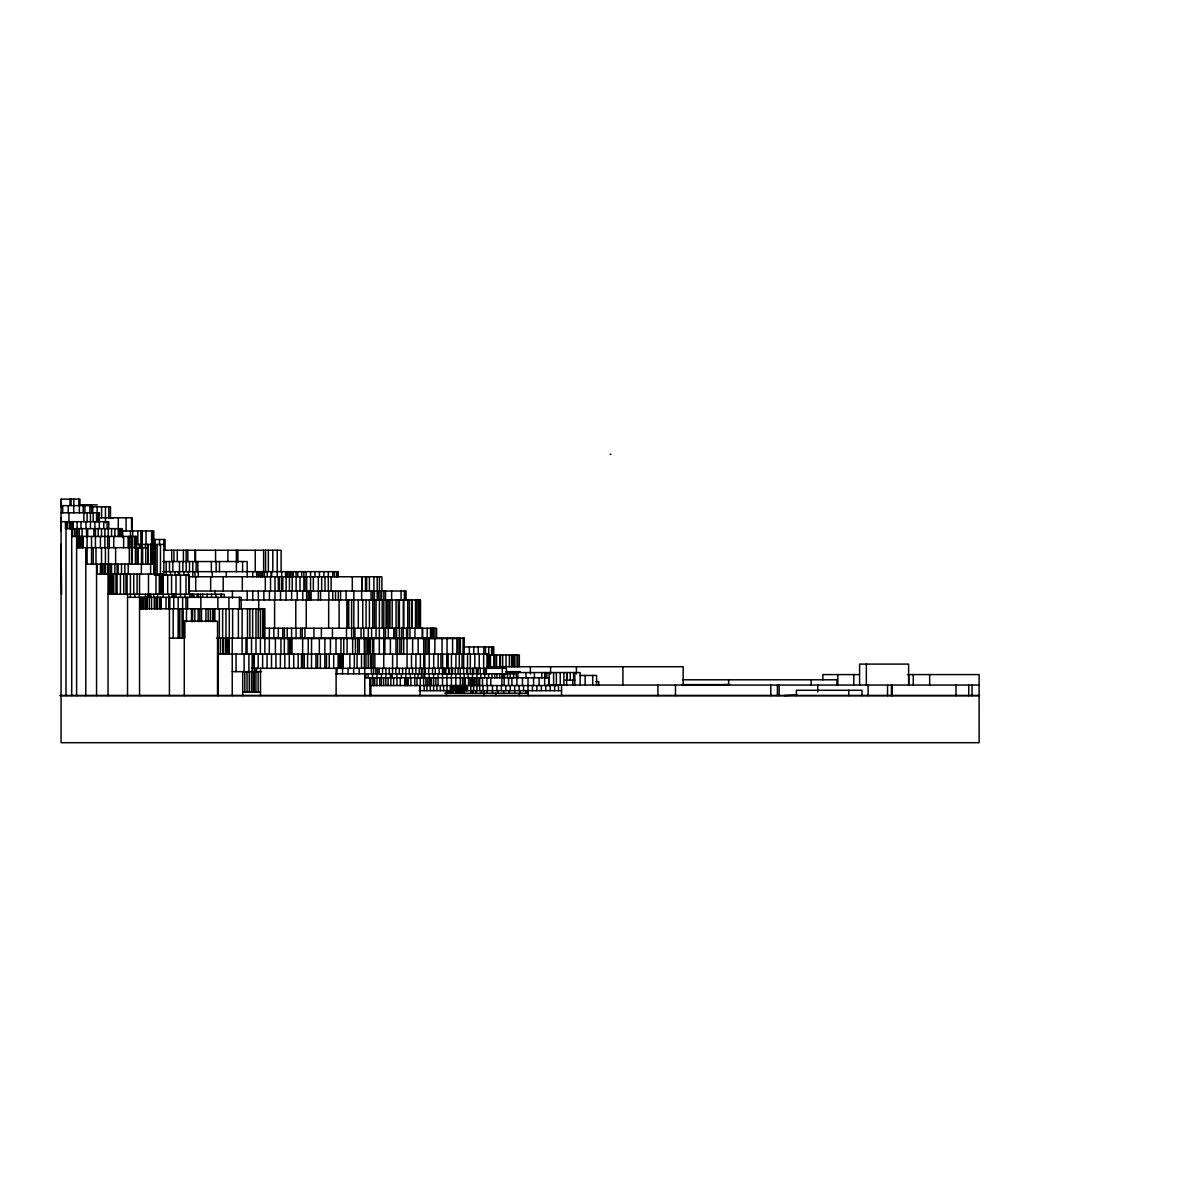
<?xml version="1.0" encoding="UTF-8"?>
<svg xmlns="http://www.w3.org/2000/svg" width="1197" height="1197" viewBox="0 0 1197 1197"><rect width="100%" height="100%" fill="white"/><g stroke="black" fill="none" stroke-linecap="round" stroke-linejoin="round"><path stroke-width="1.5" d="M610.156 454.306L610.919 454.306M79.615 504.88L97.271 504.88M61.062 505.643L92.109 505.643L92.109 512.81M61.062 506.81L61.346 499.119M90.867 506.81L110.483 506.81L110.483 517.792M61.062 512.81L99.336 512.81L99.336 528.64M61.062 517.792L61.062 530.944M98.603 517.792L132.059 517.792L132.059 530.944M108.942 518.316L113.326 518.316M61.062 521.697L108.762 521.697L108.762 528.64M121.421 530.944L153.8 530.944L153.8 544.44M71.715 536.465L136.533 536.465L136.533 547.687M152.842 539.503L165.066 539.503L165.066 550.246M61.062 544.44L61.586 594.236M136.024 544.44L163.794 544.44M76.593 547.687L148.144 547.687L148.144 564.086M163.391 550.246L281.115 550.246L281.115 571.657M162.837 561.543L247.166 561.543L247.21 576.759M85.78 564.086L154.189 564.086L154.189 574.066M162.837 571.657L338.212 571.657L338.212 576.759M96.553 574.066L163.181 574.066L163.181 597.348M188.348 576.759L381.873 576.759L381.873 591.034M188.827 591.034L406.067 591.034L406.067 599.966M108.029 594.236L224.318 594.236L224.318 597.348M127.525 597.348L241.181 597.348L241.181 608.794M239.804 599.966L420.506 599.966L420.506 628.245M139.555 608.794L264.851 608.794L264.851 654.071M264.028 628.245L436.606 628.245L436.606 638.54M169.42 638.121L184.847 638.121L184.847 621.183M216.477 638.121L464.256 638.121L464.256 654.071M263.445 638.54L460.486 638.54M463.538 646.964L493.792 646.964L493.792 666.714M218.273 654.071L488.69 654.071L488.675 668.135L488.795 646.964M487.134 655.013L519.333 655.013L519.333 666.714M486.984 666.714L683.188 666.714L683.188 684.609M251.475 668.315L506.421 668.315L506.421 673.821M232.248 671.652L261.47 671.652M505.538 671.652L520.336 671.652M506.406 672.564L580.111 672.564L580.111 684.579M336.118 673.821L516.296 673.821L516.296 677.801M859.281 674.584L822.863 674.584L822.863 679.821M907.431 674.584L979.101 674.584L979.131 742.694L61.062 742.694L61.062 499.119L79.945 499.119L79.945 505.284M580.111 675.452L596.585 675.452L596.585 685.103M364.771 677.801L548.75 677.801L548.75 685.552M682.709 679.791L836.912 679.791L836.912 685.043M565.268 680.135L574.799 680.135M596.061 681.632L598.754 681.632L598.754 685.133M682.245 684.609L729.631 684.609L723.976 684.609M546.999 685.058L979.131 685.058M369.738 685.552L558.52 685.552L558.52 690.669M419.085 690.669L561.543 690.669M242.722 692.135L260.497 692.135M444.715 693.213L528.236 693.213M796.978 695.008L784.424 695.532M59.85 695.532L979.415 695.532M61.062 695.637L979.131 695.637M972.039 685.058L972.039 695.637M968.732 685.058L968.732 695.637M955.999 685.058L955.999 695.637M929.665 674.584L929.665 685.058M913.266 674.584L913.266 685.058M908.688 674.584L908.688 685.058L908.598 664.096L859.596 664.096L859.596 685.058M892.199 685.058L892.199 695.637M891.436 685.058L891.436 695.532M887.531 685.058L887.531 695.532M868.094 685.058L868.094 695.532M866.344 664.096L866.344 685.058M862.049 695.532L862.049 690.295L796.394 690.295L796.394 695.532M853.79 674.584L853.79 685.058M848.733 690.295L848.733 695.532M837.825 674.584L837.825 685.058M817.76 685.058L817.76 692.046M811.102 679.791L811.102 685.043M779.157 685.058L779.157 695.532M777.407 685.058L777.407 695.532M770.808 685.058L770.808 695.532M728.629 679.791L728.629 685.043M675.482 685.058L675.482 695.532M657.931 685.058L657.931 695.532M622.919 666.714L622.919 684.729M592.71 675.452L592.71 684.579M585.124 675.452L585.124 684.579M576.43 666.714L576.43 673.926M574.799 672.564L574.799 685.268M573.602 672.564L573.602 680.135M572.824 680.135L572.824 685.268M570.266 672.564L570.266 680.135M566.944 672.564L566.944 680.135M566.645 672.564L566.645 685.268M563.877 672.564L563.877 685.058M561.543 685.058L561.543 695.532M560.256 672.564L560.256 685.058M556.366 672.564L556.366 685.058M554.66 685.552L554.66 690.669M553.598 672.564L553.598 685.058M550.575 666.714L550.575 673.926M550.216 685.552L550.216 690.669M549.154 672.564L549.154 685.058M546.939 672.564L546.924 677.921M545.772 685.552L545.772 690.669M545.263 672.564L545.263 677.921M544.934 672.564L544.934 677.921M544.665 677.801L544.665 685.552M541.762 672.564L541.762 677.921M541.343 685.552L541.343 690.669M539.114 677.801L539.114 685.552M536.884 685.552L536.884 690.669M534.386 672.564L534.386 677.921M533.563 677.801L533.563 685.552M532.441 685.552L532.441 690.669M530.376 666.714L530.376 673.926M528.236 690.669L528.236 695.532M528.012 677.801L527.997 690.669M526.022 672.564L526.022 677.921M525.782 690.669L525.782 693.213M523.553 685.552L523.553 690.669M522.461 677.801L522.461 685.552M520.231 690.669L520.231 693.213M519.378 693.213L519.378 695.532M519.124 685.552L519.124 690.669M517.867 672.564L517.867 677.921M517.673 655.013L517.673 666.714M517.119 655.013L517.119 666.714M516.909 677.801L516.909 685.552M514.905 655.013L514.905 666.714M514.68 685.552L514.68 693.213M513.782 655.013L513.782 666.714M513.588 673.821L513.588 677.801M512.121 655.013L512.121 666.714M511.912 677.801L511.912 685.552M511.568 655.013L511.568 666.714M510.251 673.821L510.251 677.801M510.236 685.552L510.236 690.669M509.338 655.013L509.338 666.714M509.129 690.669L509.129 693.213M508.575 677.801L508.575 685.552M507.483 673.821L507.483 677.801M506.017 655.013L506.017 666.714M505.792 685.552L505.792 690.669M504.7 673.821L504.7 677.801M504.146 677.801L504.146 685.552M503.593 673.821L503.593 677.801M503.578 690.669L503.578 693.213M503.039 673.821L503.039 677.801M502.68 655.013L502.68 666.714M502.321 668.315L502.321 673.821M501.917 673.821L501.917 685.552M501.348 685.552L501.348 690.669M500.451 655.013L500.451 666.714M499.897 655.013L499.897 666.714M499.703 673.821L499.703 677.801M498.027 690.669L498.027 693.213M496.935 673.821L496.935 677.801M496.92 685.552L496.92 690.669M496.575 655.013L496.575 666.714M495.947 693.213L495.947 695.532M494.9 655.013L494.9 666.714M494.705 673.821L494.705 677.801M492.7 646.964L492.7 655.013M492.476 685.552L492.476 693.213M491.937 673.821L491.937 677.801M491.578 646.964L491.578 655.013M490.815 677.801L490.815 685.552M490.456 655.013L490.456 666.714M489.603 655.013L489.603 666.714M489.319 655.013L489.319 666.714M488.6 673.821L488.6 677.801M488.137 654.071L488.137 668.135M487.463 685.552L487.463 690.669M487.014 654.071L487.014 668.135M486.925 677.801L486.925 685.552M486.91 690.669L486.91 693.213M486.386 668.315L486.386 673.821M485.473 646.964L485.473 653.397M485.279 668.315L485.279 673.821M484.725 673.821L484.725 677.801M484.142 690.669L484.142 693.213M483.797 646.964L483.797 653.397M483.768 693.213L483.768 695.532M483.693 654.071L483.618 673.821M483.034 685.552L483.034 690.669M482.481 677.801L482.481 685.552M481.359 690.669L481.359 693.213M480.835 673.821L480.835 677.801M480.281 668.315L480.281 673.821M479.713 677.801L479.698 690.669M479.234 654.071L479.234 668.135M478.246 646.964L478.246 653.397M478.067 668.315L478.067 673.821M478.052 677.801L478.052 685.552M476.945 668.315L476.945 677.801M476.93 685.552L476.93 690.669M476.391 668.315L476.391 673.821M476.376 677.801L476.376 685.552M475.808 690.669L475.808 693.213M474.805 654.071L474.805 668.135M474.715 677.801L474.715 685.552M473.803 646.964L473.803 653.397M473.623 668.315L473.623 673.821M473.608 677.801L473.593 690.669M473.039 677.801L473.039 685.552M473.024 690.669L473.024 693.213M472.501 668.315L472.501 685.552M471.947 677.801L471.947 685.552M471.917 690.669L471.917 693.213M470.825 685.552L470.81 693.213M470.361 654.071L470.286 673.821M470.271 677.801L470.271 685.552M469.359 646.964L469.359 653.397M468.611 677.801L468.611 685.552M468.057 673.821L468.057 677.801M467.578 654.071L467.503 673.821M467.488 685.552L467.488 690.669M466.95 668.315L466.95 673.821M466.381 685.552L466.381 690.669M465.828 685.552L465.828 690.669M465.289 677.801L465.289 685.552M464.72 685.552L464.72 690.669M464.182 673.821L464.167 685.552M464.152 690.669L464.152 693.213M463.987 638.121L463.987 654.071M463.703 638.121L463.628 673.821M463.598 685.552L463.598 693.213M463.149 638.121L463.149 654.071M463.044 685.552L463.044 690.669M462.506 677.801L462.491 690.669M462.027 654.071L462.027 668.135M461.937 685.552L461.937 690.669M461.384 685.552L461.369 693.213M460.83 685.552L460.83 690.669M460.381 638.121L460.381 654.071M460.291 668.315L460.261 693.213M459.259 638.121L459.259 654.071M459.259 654.071L459.259 668.135M459.169 685.552L459.169 690.669M458.586 690.669L458.586 693.213M458.062 668.315L458.062 673.821M458.062 685.552L458.062 690.669M457.598 638.121L457.598 654.071M457.03 638.121L457.03 654.071M456.94 685.552L456.925 693.213M455.922 654.071L455.922 668.135M455.848 673.821L455.818 693.213M455.294 668.315L455.294 673.821M454.172 685.552L454.172 690.669M453.05 685.552L453.05 693.213M452.586 638.121L452.586 654.071M452.511 668.315L452.511 673.821M452.496 685.552L452.496 690.669M451.478 654.071L451.389 693.213M450.835 690.669L450.835 693.213M450.281 685.552L450.281 690.669M449.189 668.315L449.189 673.821M449.159 690.669L449.159 693.213M448.636 668.315L448.636 673.821M448.142 654.071L448.142 668.135M447.05 638.121L447.05 668.135L447.035 654.071M446.96 673.821L446.945 693.213M446.421 690.669L446.421 695.532M445.868 668.315L445.868 673.821M444.745 668.315L444.745 673.821M443.638 668.315L443.638 673.821M443.623 685.552L443.623 690.669M442.591 654.071L442.591 668.135M442.516 668.315L442.516 685.552M442.052 638.121L442.052 654.071M440.93 654.071L440.93 668.135M440.287 685.552L440.287 690.669M439.194 668.315L439.194 673.821M438.147 654.071L438.147 668.135M438.072 673.821L438.072 685.552M436.965 685.552L436.965 690.669M435.858 677.801L435.858 685.552M435.304 668.315L435.304 673.821M434.945 628.245L434.825 654.071M433.718 654.071L433.718 668.135M433.628 673.821L433.628 690.669M433.269 628.245L433.269 638.54M432.716 628.245L432.716 638.54M432.536 668.315L432.536 673.821M431.608 628.245L431.608 638.54M431.414 677.801L431.414 685.552M430.501 628.245L430.501 638.54M430.307 677.801L430.292 690.669M429.274 638.121L429.274 668.135M429.184 673.821L429.184 685.552M428.721 638.121L428.721 654.071M428.646 668.315L428.646 673.821M427.524 677.801L427.524 685.552M427.164 628.245L427.164 638.54M427.06 638.121L427.06 654.071M426.97 685.552L426.97 690.669M425.863 677.801L425.863 685.552M425.384 638.121L425.384 654.071M425.309 668.315L425.309 673.821M424.83 654.071L424.83 668.135M424.755 673.821L424.755 677.801M424.202 668.315L424.202 673.821M424.187 685.552L424.187 690.669M423.723 638.121L423.708 668.135M423.633 677.801L423.633 685.552M423.08 673.821L423.08 677.801M422.721 628.245L422.721 638.54M422.167 628.245L422.167 638.54M421.972 668.315L421.972 673.821M421.419 668.315L421.419 677.801M420.386 654.071L420.386 668.135M420.297 677.801L420.297 690.669M419.952 599.966L419.952 628.245M420.057 685.552L420.057 695.532M419.204 668.315L419.204 673.821M418.845 599.966L418.845 628.245M418.277 599.966L418.277 628.245M418.172 638.121L418.172 654.071M418.097 673.821L418.097 677.801M416.975 677.801L416.975 685.552M416.616 599.966L416.616 628.245M415.943 654.071L415.868 673.821M415.509 599.966L415.509 628.245M414.955 628.245L414.955 638.54M414.76 673.821L414.746 685.552M412.621 638.121L412.621 654.071M412.546 668.315L412.546 673.821M412.172 599.966L412.172 628.245M411.618 599.966L411.618 628.245M411.499 654.071L411.499 668.135M410.855 677.801L410.855 685.552M410.317 673.821L410.317 677.801M409.958 628.245L409.958 638.54M409.389 599.966L409.389 628.245M409.209 668.315L409.209 673.821M408.072 677.801L408.072 685.552M407.728 599.966L407.713 638.54M407.519 677.801L407.519 685.552M407.07 638.121L407.055 668.135M406.965 677.801L406.965 685.552M406.606 628.245L406.606 638.54M405.873 668.315L405.873 677.801M405.289 677.801L405.289 685.552M404.96 591.034L404.96 599.966M404.736 677.801L404.736 685.552M404.406 591.034L404.406 599.966M403.853 599.966L403.853 628.245M403.733 638.121L403.733 654.071M403.284 599.966L403.284 638.54M402.551 668.315L402.551 673.821M401.623 628.245L401.519 654.071M401.429 673.821L401.429 677.801M401.07 591.034L401.07 599.966M400.292 677.801L400.292 685.552M399.843 638.121L399.843 654.071M399.394 599.966L399.394 638.54M399.214 668.315L399.214 673.821M398.287 599.966L398.287 628.245M397.613 638.121L397.613 654.071M397.06 654.071L397.06 668.135M396.985 673.821L396.97 685.552M396.611 628.245L396.611 638.54M396.072 599.966L396.072 628.245M395.953 638.121L395.953 654.071M395.878 668.315L395.878 673.821M394.95 628.245L394.95 638.54M393.843 628.245L393.843 638.54M393.633 677.801L393.633 685.552M392.631 654.071L392.556 673.821M392.182 599.966L392.182 628.245M391.973 673.821L391.973 677.801M391.628 591.034L391.628 599.966M391.419 673.821L391.419 677.801M390.85 677.801L390.835 685.552M390.402 638.121L390.402 654.071M390.312 673.821L390.312 677.801M389.968 599.966L389.968 628.245M389.22 668.315L389.22 673.821M388.845 599.966L388.845 628.245M388.292 628.245L388.292 638.54M388.067 677.801L388.067 685.552M387.185 599.966L387.185 628.245M386.062 599.966L386.062 628.245M385.883 668.315L385.838 685.552M385.524 591.034L385.524 599.966M385.479 628.245L385.479 638.54M384.85 638.121L384.85 654.071M383.848 591.034L383.743 668.135M383.624 677.801L383.624 685.552M382.561 668.315L382.561 673.821M382.187 599.966L382.187 628.245M381.634 591.034L381.634 599.966M381.424 673.821L381.409 685.552M379.973 591.034L379.973 599.966M379.733 677.801L379.733 685.552M379.419 576.759L379.419 591.034M379.404 599.966L379.299 654.071M379.24 668.315L379.24 673.821M378.297 591.034L378.297 599.966M377.564 668.315L377.564 673.821M377.19 576.759L377.19 599.966M376.98 673.821L376.965 685.552M376.082 599.966L376.038 638.54M375.903 668.315L375.903 673.821M374.856 654.071L374.856 668.135M374.736 677.801L374.736 685.552M374.407 591.034L374.407 628.245M373.868 576.759L373.868 591.034M373.748 638.121L373.748 654.071M373.644 668.315L373.644 673.821M373.629 677.801L373.629 685.552M373.18 654.071L373.18 668.135M373.075 677.801L373.075 685.552M372.746 591.034L372.731 628.245M372.641 638.121L372.641 654.071M372.536 673.821L372.536 677.801M371.594 628.245L371.594 638.54M371.519 654.071L371.519 668.135M371.429 668.315L371.429 673.821M371.07 591.034L371.07 599.966M370.861 677.801L370.861 695.532M370.427 638.121L370.412 668.135M369.738 677.801L369.918 695.532M369.424 576.759L369.424 591.034M369.409 599.966L369.409 628.245M369.304 638.121L369.304 654.071M368.257 628.245L368.257 638.54M368.197 638.121L368.197 668.135M368.092 673.821L368.092 677.801M367.644 638.121L367.644 654.071M366.641 576.759L366.641 591.034M366.073 599.966L366.073 628.245M365.983 638.121L365.968 668.135M365.863 673.821L365.863 677.801M365.519 576.759L365.519 591.034M364.771 668.315L364.771 695.532M364.307 638.121L364.307 668.135M363.813 628.245L363.813 638.54M362.751 599.966L362.751 628.245M362.197 576.759L362.197 591.034M361.868 576.759L361.868 591.034M361.644 591.034L361.644 599.966M361.524 654.071L361.524 668.135M361.045 628.245L361.045 638.54M359.324 638.121L359.324 654.071M359.22 668.315L359.22 673.821M358.307 599.966L358.307 628.245M357.649 638.121L357.649 654.071M357.08 654.071L357.08 668.135M355.434 638.121L355.434 654.071M354.94 628.245L354.94 638.54M354.342 654.071L354.342 668.135M353.863 591.034L353.818 638.54M353.654 668.315L353.654 673.821M352.651 638.121L352.651 654.071M352.307 576.759L352.307 591.034M351.634 599.966L351.604 638.54M349.853 654.071L349.853 668.135M348.671 599.966L348.671 628.245M348.297 599.966L348.297 628.245M348.103 668.315L348.103 673.821M347.1 638.121L347.1 654.071M346.876 599.966L346.876 628.245M346.487 628.245L346.487 638.54M346.098 591.034L346.098 599.966M343.763 638.121L343.763 654.071M342.97 654.071L342.97 668.135M342.581 654.071L342.581 668.135M342.551 668.315L342.551 673.821M341.474 654.071L341.474 668.135M340.98 638.121L340.98 654.071M340.547 591.034L340.547 599.966M340.367 654.071L340.367 668.135M339.11 599.966L339.11 628.245M339.245 654.071L339.245 668.135M338.317 591.034L338.317 599.966M338.138 654.071L338.138 668.135M337.21 571.657L337.21 576.759M336.985 668.315L336.985 673.821M336.656 571.657L336.656 576.759M336.118 668.315L336.118 695.532M335.998 638.121L335.998 654.071M335.534 591.034L335.534 599.966M334.442 571.657L334.442 576.759M333.694 654.071L333.694 668.135M332.766 571.657L332.766 576.759M332.766 591.034L332.766 599.966M332.437 628.245L332.437 638.54M331.105 576.759L331.105 591.034M330.447 638.121L330.447 654.071M329.25 654.071L329.25 668.135M328.876 591.034L328.876 599.966M328.666 599.966L328.666 628.245M328.322 571.657L328.322 591.034M326.482 654.071L326.482 668.135M324.986 576.759L324.986 591.034M324.896 638.121L324.821 668.135M323.893 571.657L323.893 576.759M321.664 576.759L321.664 591.034M321.38 628.245L321.38 638.54M320.542 591.034L320.542 599.966M320.377 654.071L320.377 668.135M319.434 571.657L319.434 576.759M319.33 638.121L319.33 654.071M318.327 576.759L318.312 599.966M317.594 654.071L317.594 668.135M315.933 654.071L315.933 668.135M314.991 571.657L314.991 576.759M313.928 628.245L313.928 638.54M313.33 576.759L313.33 591.034M311.564 638.121L311.489 668.135M311.1 591.034L311.1 599.966M310.562 571.657L310.547 591.034M309.993 591.034L309.993 599.966M309.439 591.034L309.439 599.966M308.302 591.034L308.302 599.966M308.242 638.121L308.242 654.071M307.599 654.071L307.599 668.135M306.671 576.759L306.671 591.034M306.627 591.034L306.627 599.966M306.252 599.966L306.252 628.245M306.118 571.657L306.118 576.759M304.996 576.759L304.996 591.034M304.951 628.245L304.951 638.54M304.262 654.071L304.262 668.135M303.888 571.657L303.888 591.034M302.736 591.034L302.736 599.966M302.676 638.121L302.602 668.135M302.183 628.245L302.183 638.54M301.674 571.657L301.674 576.759M301.494 654.071L301.494 668.135M300.507 628.245L300.507 638.54M299.998 576.759L299.998 591.034M298.158 654.071L298.158 668.135M297.784 571.657L297.784 576.759M297.185 591.034L297.185 599.966M296.108 571.657L296.108 591.034M296.063 628.245L296.063 638.54M295.794 599.966L295.794 628.245M293.714 654.071L293.714 668.135M293.34 571.657L293.34 576.759M292.233 571.657L292.218 591.034M291.709 638.121L291.709 654.071M291.619 591.034L291.619 599.966M291.619 628.245L291.499 654.071M290.557 571.657L290.557 576.759M290.392 638.121L290.392 654.071M289.839 638.121L289.839 654.071M289.45 571.657L289.45 591.034M289.285 654.071L289.285 668.135M288.178 638.121L288.178 654.071M287.789 571.657L287.789 576.759M287.22 571.657L287.22 576.759M287.175 628.245L287.175 638.54M286.667 571.657L286.667 576.759M286.113 576.759L286.068 599.966M285.574 571.657L285.574 576.759M284.841 654.071L284.841 668.135M284.407 628.245L284.288 654.071M282.791 576.759L282.791 591.034M282.746 628.245L282.746 638.54M281.669 571.657L281.639 591.034M280.951 638.121L280.951 654.071M280.517 591.034L280.517 599.966M280.397 654.071L280.397 668.135M279.425 576.759L279.425 591.034M278.317 576.759L278.317 591.034M278.303 628.245L278.303 638.54M277.24 550.246L277.225 576.759M275.953 654.071L275.953 668.135M275.4 638.121L275.4 654.071M274.981 576.759L274.981 599.966M274.592 599.966L274.592 628.245M273.859 628.245L273.859 638.54M272.796 550.246L272.796 571.657M271.674 571.657L271.674 576.759M271.51 654.071L271.51 668.135M271.12 571.657L271.12 576.759M270.537 576.759L270.537 591.034M269.415 591.034L269.415 599.966M269.415 628.245L269.295 654.071M268.352 550.246L268.352 571.657M267.23 571.657L267.23 576.759M267.066 654.071L267.066 668.135M265.584 550.246L265.584 571.657M265.315 576.759L265.315 591.034M264.447 571.657L264.447 576.759M263.864 591.034L263.864 599.966M263.624 550.246L263.624 571.657M263.744 608.794L263.744 638.121M262.786 571.657L262.786 576.759M262.622 608.794L262.622 638.121M262.622 654.071L262.622 668.135M262.233 571.657L262.233 576.759M261.096 571.657L261.096 576.759M260.422 608.794L260.407 654.071M260.497 668.315L260.497 695.532M259.988 571.657L259.988 576.759M258.761 599.966L258.761 610.575M258.328 571.657L258.328 576.759M258.313 591.034L258.313 599.966M258.193 608.794L258.193 638.121M258.178 654.071L258.178 668.135M258.133 671.652L258.133 692.135M256.652 571.657L256.652 576.759M256.487 668.315L256.487 671.981M255.978 608.794L255.978 654.071M255.919 671.652L255.919 692.135M255.26 550.246L255.26 571.657M254.826 668.315L254.826 671.981M254.288 654.071L254.288 668.135M254.258 671.652L254.258 692.135M253.136 671.652L253.136 692.135M252.776 654.071L252.776 671.652M252.762 571.657L252.762 576.759M252.762 591.034L252.762 599.966M252.642 608.794L252.642 638.121M252.178 654.071L252.178 671.652M251.52 638.121L251.52 654.071M251.46 671.652L251.46 692.135M249.859 608.794L249.859 638.121M249.245 671.652L249.245 692.135M248.886 654.071L248.886 671.652M247.495 608.794L247.495 638.121M247.21 591.034L247.21 599.966M247.076 638.121L247.076 654.071M247.016 671.652L247.016 692.135M245.969 638.121L245.969 654.071M244.801 671.652L244.801 692.135M244.113 654.071L244.113 671.652M242.587 561.543L242.587 571.657M242.722 671.652L242.722 695.532M242.318 576.759L242.318 591.034M242.153 608.794L242.078 654.071M239.385 597.348L239.385 608.794M238.383 608.794L238.383 638.121M237.934 550.246L237.934 562.74M236.378 550.246L236.407 571.657M236.048 654.071L236.048 671.652M232.637 608.794L232.637 638.121M232.413 591.034L232.413 598.186M232.233 638.121L232.248 695.532M229.315 608.794L229.255 654.071M228.941 597.348L228.941 608.794M228.148 638.121L228.148 654.071M227.894 550.246L227.894 561.543M227.595 638.121L227.595 654.071M226.472 638.121L226.472 654.071M226.293 571.657L226.293 576.759M225.979 608.794L225.979 638.121M225.365 638.121L225.365 654.071M223.196 576.759L223.196 591.034M223.151 638.121L223.151 654.071M222.642 608.794L222.597 654.071M221.535 594.236L221.535 597.348M220.981 594.236L220.981 597.348M220.368 638.121L220.368 654.071M219.485 561.543L219.485 571.657M219.32 608.794L219.32 638.121M218.273 638.121L218.273 695.532M217.884 597.348L217.884 608.794M217.525 695.532L217.525 621.183L184.278 621.183L184.278 695.532M216.148 561.543L216.148 571.657M215.984 594.236L215.984 597.348M215.565 550.246L215.565 561.543M214.951 591.034L214.951 594.61M214.862 608.794L214.862 621.632M213.724 608.794L213.724 621.632M212.602 608.794L212.602 621.632M212.258 571.657L212.258 576.759M211.54 594.236L211.54 597.348M211.36 561.543L211.36 571.657M210.642 576.759L210.642 591.034M210.373 608.794L210.373 621.632M208.158 608.794L208.158 621.632M207.111 594.236L207.111 597.348M205.944 608.794L205.944 621.632M202.667 594.236L202.667 597.348M201.5 608.794L201.5 621.632M200.857 597.348L200.857 608.794M200.438 594.236L200.438 597.348M199.824 608.794L199.824 621.632M198.208 571.657L198.208 576.759M198.223 594.236L198.223 597.348M198.163 608.794L198.163 621.632M197.819 561.543L197.819 571.657M197.101 594.236L197.101 597.348M196.143 561.543L196.143 571.657M195.71 576.759L195.71 591.034M195.545 550.246L195.545 561.543M195.051 550.246L195.051 561.543M195.021 571.657L195.021 576.759M194.827 608.794L194.827 621.632M193.779 594.236L193.779 597.348M192.822 561.543L192.792 576.759M192.657 594.236L192.657 597.348M192.612 608.794L192.612 621.632M191.55 594.236L191.55 597.348M191.49 608.794L191.49 621.632M189.889 594.236L189.889 597.348M189.485 561.543L189.485 571.657M189.335 594.236L189.335 575.084L154.353 575.084L154.353 544.44M188.782 575.084L188.782 594.236M188.348 571.657L188.348 575.054M187.824 550.246L187.824 561.543M187.615 597.348L187.615 608.794M186.508 608.794L186.508 621.632M186.163 550.246L186.163 571.657M186.014 575.084L186.014 594.236M185.954 597.348L185.954 608.794M184.892 594.236L184.892 597.348M183.919 571.657L183.919 575.054M183.395 550.246L183.395 561.543M183.171 608.794L183.171 638.121M182.827 561.543L182.827 571.657M182.617 597.348L182.617 608.794M182.064 608.794L182.064 638.121M180.448 575.084L180.448 597.348M179.834 608.794L179.834 638.121M179.49 561.543L179.46 575.054M178.727 608.794L178.727 638.121M178.353 571.657L178.353 575.054M178.173 597.348L178.173 638.121M177.276 550.246L177.276 561.543M176.004 575.084L176.004 597.348M175.031 571.657L175.031 575.054M174.343 594.236L174.343 597.348M173.954 550.246L173.954 561.543M173.745 594.236L173.745 608.794M173.176 594.236L173.176 597.348M173.176 608.794L173.176 638.121M172.832 561.543L172.832 571.657M172.069 594.236L172.069 597.348M171.725 550.246L171.725 561.543M171.56 575.084L171.56 594.236M170.587 571.657L170.587 575.054M169.839 597.348L169.839 608.794M169.495 561.543L169.495 571.657M169.42 608.794L169.42 695.532M168.732 594.236L168.732 608.794M167.685 575.084L167.685 594.236M166.174 561.543L166.144 575.054M166.039 597.348L166.039 608.794M163.944 539.503L163.794 575.084M162.672 575.084L162.672 594.236M162.074 574.066L162.074 594.236M161.266 597.348L161.266 608.794M160.967 574.066L160.967 594.236M160.473 544.44L160.413 594.236M160.413 597.348L160.413 608.794M159.844 597.348L159.844 608.794M159.5 539.503L159.5 544.874M159.291 574.066L159.291 594.236M157.63 594.236L157.63 608.794M157.136 544.44L157.136 575.084M157.076 597.348L157.076 608.794M155.969 574.066L155.969 594.236M155.969 597.348L155.969 608.794M155.46 544.44L155.46 575.084M155.071 539.503L155.071 544.874M154.293 597.348L154.293 608.794M153.74 594.236L153.74 597.348M153.246 544.44L153.246 564.266M152.692 544.44L152.692 564.266M152.139 530.944L152.139 544.44M151.585 530.944L151.585 544.44M151.525 597.348L151.525 608.794M151.017 544.44L151.017 564.266M150.957 594.236L150.957 597.348M150.672 544.44L150.598 574.066M149.849 594.236L149.849 597.348M149.296 597.348L149.296 608.794M148.742 594.236L148.742 597.348M148.488 574.066L148.488 594.236M147.979 544.44L147.979 564.266M147.68 544.44L147.68 548.046M147.635 594.236L147.635 597.348M147.081 597.348L147.081 608.794M146.513 597.348L146.513 608.794M146.034 530.944L146.034 544.44M145.765 547.687L145.765 564.086M145.45 544.44L145.45 548.046M145.406 594.236L145.406 608.794M143.745 597.348L143.745 608.794M142.638 547.687L142.638 564.086M142.623 597.348L142.623 608.794M142.129 530.944L142.129 548.046M141.59 530.944L141.59 544.44M141.53 547.687L141.336 574.066M141.53 597.348L141.53 608.794M141.022 530.944L141.022 548.046M140.408 597.348L140.408 608.794M139.854 597.348L139.854 608.794M139.346 544.44L139.346 548.046M139.54 574.066L139.54 594.236M139.555 597.348L139.555 695.532M139.301 594.236L139.301 597.348M138.194 547.687L138.194 564.086M137.864 530.944L137.864 544.44M137.086 547.687L137.086 564.086M137.086 574.066L137.086 594.236M135.979 536.465L136.024 548.046M135.426 536.465L135.426 564.086M134.857 536.465L134.857 547.687M134.857 594.236L134.857 597.348M133.75 574.066L133.75 594.236M132.687 530.944L132.643 547.687M132.089 547.687L132.089 564.086M131.595 517.792L131.595 530.944M131.535 536.465L131.535 564.086M130.473 530.944L130.473 537.692M130.413 574.066L130.413 597.348M129.875 536.465L129.875 547.687M129.306 547.687L129.306 564.086M128.752 536.465L128.752 547.687M128.109 536.465L128.109 547.687M128.199 564.086L128.199 574.066M127.525 594.236L127.525 695.532M127.091 574.066L127.091 594.236M126.089 517.792L126.089 530.944M125.969 574.066L125.969 594.236M124.862 564.086L124.862 574.066M123.62 536.465L123.62 547.687M123.755 574.066L123.755 594.236M122.693 530.944L122.693 537.692M122.094 536.465L122.094 528.64L65.446 528.64L65.446 521.697M121.54 528.64L121.54 536.465M121.525 564.086L121.525 574.066M120.987 528.64L120.987 536.465M120.418 574.066L120.418 594.236M119.311 528.64L119.311 536.465M118.323 517.792L118.204 536.465M118.204 564.086L118.204 574.066M117.097 564.086L117.097 594.236M115.974 574.066L115.974 594.236M115.615 547.687L115.615 564.086M114.882 528.64L114.882 536.465M114.867 564.086L114.867 574.066M113.76 536.465L113.76 547.687M113.76 574.066L113.76 594.236M112.099 574.066L112.099 594.236M111.545 528.64L111.545 536.465M111.545 564.086L111.53 594.236M110.423 564.086L110.423 594.236M109.316 536.465L109.316 547.687M109.316 574.066L109.316 594.236M108.807 506.81L108.807 517.792M108.762 564.086L108.747 594.236M108.478 547.687L108.478 564.086M108.209 528.64L108.209 536.465M108.209 564.086L108.209 574.066M108.029 574.066L108.029 695.532M107.64 536.465L107.64 547.687M107.64 564.086L107.64 574.066M107.102 521.697L107.102 528.64M105.486 506.81L105.471 522.73M105.426 547.687L105.426 574.066M104.887 528.64L104.872 547.687M104.872 564.086L104.872 574.066M104.319 564.086L104.319 574.066M103.78 521.697L103.78 528.64M102.658 564.086L102.658 574.066M101.595 506.81L101.595 517.792M101.55 528.64L101.55 536.465M101.536 547.687L101.536 574.066M100.428 536.465L100.428 547.687M100.428 564.086L100.428 574.066M98.767 512.81L98.767 521.697M98.214 528.64L98.214 536.465M97.66 512.81L97.66 521.697M97.152 506.81L97.152 512.301M97.092 564.086L97.092 574.066M96.553 512.81L96.553 521.697M96.553 564.086L96.553 695.532M95.984 547.687L95.984 564.086M95.431 528.64L95.431 547.687M94.892 521.697L94.892 528.64M93.845 528.64L93.845 536.465M93.216 512.81L93.216 521.697M93.216 547.687L93.216 564.086M92.723 506.81L92.723 512.301M91.556 505.643L91.556 512.81M91.541 536.465L91.541 564.086M90.448 512.81L90.448 528.64M89.88 505.643L89.88 512.81M87.65 528.64L87.65 536.465M87.112 512.81L87.112 521.697M87.097 536.465L87.097 564.086M86.543 528.64L86.543 536.465M86.004 521.697L86.004 528.64M85.78 547.687L85.78 695.532M84.897 505.643L84.897 512.81M83.88 512.81L83.88 521.697M83.221 505.643L83.221 512.81M83.221 536.465L83.221 547.687M82.653 536.465L82.653 547.687M82.114 528.64L82.114 547.687M81.007 521.697L81.007 528.64M80.453 536.465L80.453 547.687M79.346 505.643L79.346 512.81M79.331 528.64L79.331 547.687M78.837 499.119L78.837 505.284M78.778 536.465L78.778 547.687M77.67 528.64L77.655 547.687M77.117 521.697L77.102 536.465M76.593 536.465L76.593 695.532M75.995 528.64L75.995 536.465M74.334 528.64L74.334 536.465M73.84 499.119L73.84 505.284M73.78 505.643L73.78 512.81M73.212 521.697L73.212 528.64M72.119 521.697L72.119 536.465M71.715 528.64L71.715 695.532M71.057 499.119L71.057 505.284M70.997 521.697L70.997 528.64M70.443 521.697L70.443 528.64M70.01 499.119L70.01 505.284M69.89 521.697L69.89 528.64M68.947 512.81L68.947 521.697M68.229 505.643L68.229 512.81M67.675 521.697L67.675 528.64M66.015 521.697L66 695.532M62.678 505.643L62.678 512.81"/></g></svg>
